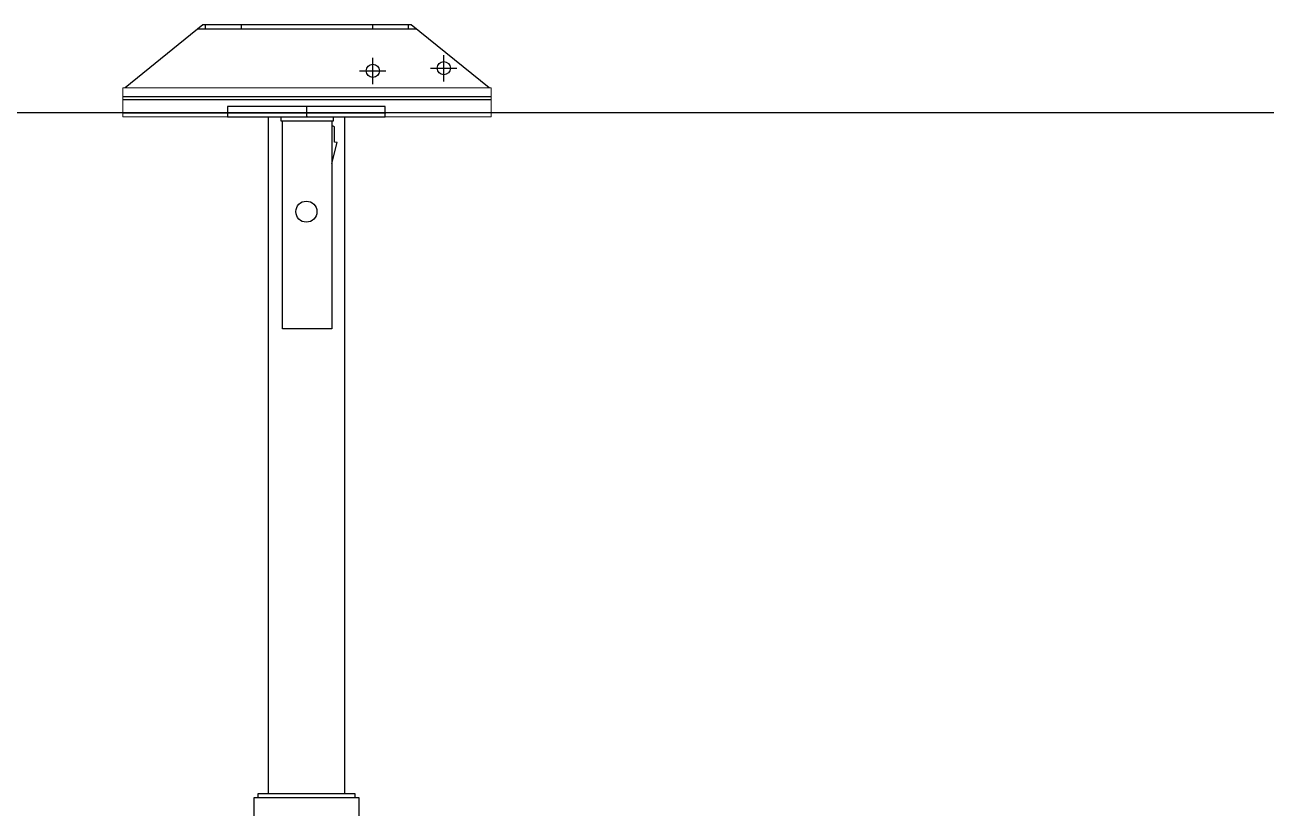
# Model space of a CAD drawing. Header units: millimetres. Extents: x 1924 to 471109, y -30014 to 109986.
# Drawn here: x 422631 to 423574, y 30575 to 31170 of the extents above; entities that cross this region are included whole.
import ezdxf

# ---------------------------------------------------------------- set-up
doc = ezdxf.new("R2010")
doc.units = ezdxf.units.MM
doc.header["$LTSCALE"] = 100
doc.linetypes.add('102', pattern=[50.8, 31.75, -6.35, 6.35, -6.35])
doc.linetypes.add('104', pattern=[4, 2, -2])
doc.layers.add('D NOSNIKY', color=7, linetype='Continuous', true_color=0x994d4d)
doc.layers.add('PERI_AXIS', color=1, linetype='102')
doc.layers.add('PERI_HELPLINE', color=140, linetype='Continuous', plot=False)
doc.layers.add('PERI_HIDDEN', color=30, linetype='104', plot=False)
doc.layers.add('texty', color=255, linetype='Continuous', lineweight=15)

msp = doc.modelspace()

# ---------------------------------------------------------------- linework, layer by layer
at = {"color": 0, "linetype": 'ByBlock'}
for p, q in [((422762.562, 31167.112), (422928.267, 31167.112)), ((422768.291, 31167.112), (422768.291, 31170.112)), ((422795.415, 31170.112), (422795.415, 31167.112)), ((422895.415, 31167.112), (422895.415, 31170.112)), ((422922.538, 31167.112), (422922.538, 31170.112)), ((422705.415, 31115.74), (422985.415, 31115.74)), ((422705.415, 31113.442), (422985.415, 31113.442)), ((422815.915, 31100.112), (422815.915, 30585.612)), ((422873.915, 31100.112), (422873.915, 30585.612))]:
    msp.add_line(p, q, dxfattribs=at)
at = {"color": 0, "linetype": 'ByBlock', "elevation": 0}
msp.add_lwpolyline([(422983.747, 31122.112), (422924.568, 31170.112), (422766.261, 31170.112), (422707.083, 31122.112)], dxfattribs=at)
msp.add_lwpolyline([(422904.915, 31108.112), (422784.915, 31108.112), (422784.915, 31100.112), (422904.915, 31100.112)], close=True, dxfattribs=at)
at = {"color": 0, "linetype": 'ByBlock'}
msp.add_lwpolyline([(422884.915, 30555.612), (422884.915, 30582.612), (422804.915, 30582.612), (422804.915, 30555.612)], close=True, dxfattribs=at)
msp.add_lwpolyline([(422881.915, 30582.612), (422881.915, 30585.612), (422807.915, 30585.612), (422807.915, 30582.612)], dxfattribs=at)
for centre, radius in [((422895.415, 31135.112), 5), ((422949.335, 31137.147), 5), ((422844.915, 31028.112), 8)]:
    msp.add_circle(centre, radius, dxfattribs=at)
at = {"layer": 'D NOSNIKY'}
msp.add_line((429369.915, 31103.112), (419349.915, 31103.112), dxfattribs=at)
at = {"layer": 'PERI_AXIS'}
for p, q in [((422949.335, 31127.147), (422949.335, 31147.147)), ((422895.415, 31125.112), (422895.415, 31145.112)), ((422939.335, 31137.147), (422959.335, 31137.147)), ((422885.415, 31135.112), (422905.415, 31135.112))]:
    msp.add_line(p, q, dxfattribs=at)
at = {"layer": 'PERI_HELPLINE'}
msp.add_line((422844.915, 31108.112), (422844.915, 31100.112), dxfattribs=at)
for p in [(422705.415, 31103.112), (422845.415, 31100.112)]:
    msp.add_point(p, dxfattribs=at)
at = {"layer": 'PERI_HIDDEN'}
msp.add_line((422705.415, 31103.112), (422985.415, 31103.112), dxfattribs=at)
at = {"layer": 'PERI_HIDDEN', "elevation": 0}
for points in [[(422825.415, 31100.112), (422825.415, 31097.112), (422865.415, 31097.112), (422865.415, 31100.112)], [(422864.153, 31097.112), (422864.153, 30939.112), (422826.676, 30939.112), (422826.676, 31097.112)], [(422864.153, 31064.71), (422868.372, 31080.731), (422866.186, 31081.024), (422866.202, 31092.545), (422864.153, 31093.624)]]:
    msp.add_lwpolyline(points, dxfattribs=at)
at = {"layer": 'texty', "elevation": 0}
msp.add_lwpolyline([(422705.415, 31100.112), (422985.415, 31100.112), (422985.415, 31122.112), (422705.415, 31122.112)], close=True, dxfattribs=at)

doc.saveas('drawing.dxf')
